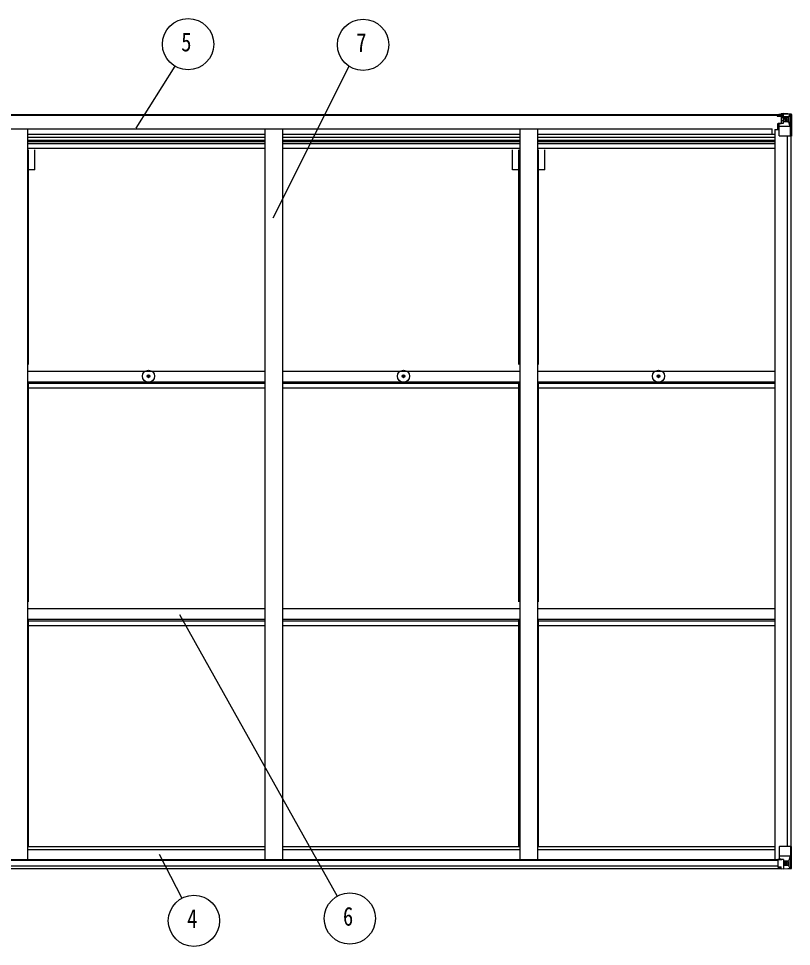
# Model space of a CAD drawing. Units: millimetres, scale not verified. Extents: x -8410 to 8410, y -5941 to 5943.
# Drawn here: x -1791 to 379, y -353 to 2254 of the extents above; entities that cross this region are included whole.
import ezdxf
from ezdxf.enums import TextEntityAlignment as Align

# ---------------------------------------------------------------- set-up
doc = ezdxf.new("R2010")
doc.units = ezdxf.units.MM
doc.header["$LTSCALE"] = 30
for name, color, linetype in [('0-5_YKK_13', 4, 'Continuous'), ('0-6_YKK_A1', 4, 'Continuous'), ('0-7_YKK_D', 6, 'Continuous')]:
    doc.layers.add(name, color=color, linetype=linetype)
doc.styles.add('ＭＳ ゴシック', font='')
doc.styles.get('ＭＳ ゴシック').set_extended_font_data('MS Gothic')

msp = doc.modelspace()

# ---------------------------------------------------------------- linework, layer by layer
at = {"layer": '0-5_YKK_13'}
for p, q in [((339.2, 1981.29), (339.2, 1982.22)), ((340.2, 1981.29), (339.2, 1981.29)), ((339.2, 1981.29), (339.2, 1979.72)), ((340.2, 1982.22), (340.2, 1981.29)), ((345.2, 1981.29), (340.2, 1981.29)), ((345.4, 1984.79), (343.71, 1984.36)), ((345.2, 1979.68), (345.2, 1981.29)), ((345.4, 1984.79), (345.7, 1984.79)), ((345.7, 1984.79), (345.7, 1984.36)), ((347.2, 1981.55), (355.2, 1981.55)), ((347.2, 1981.52), (355.2, 1981.52)), ((350.7, 1986.99), (357.2, 1986.59)), ((350.7, 1986.1), (350.7, 1986.99)), ((357.2, 1985.71), (350.7, 1986.1)), ((350.7, 1985.59), (350.7, 1986.1)), ((350.7, 1985.59), (350.7, 1985.18)), ((350.7, 1985.18), (355.7, 1985.09)), ((350.7, 1985.18), (350.7, 1984.36)), ((355.2, 1981.55), (355.2, 1979.6)), ((357.2, 1960.49), (357.2, 1986.59)), ((357.2, 1986.48), (369.2, 1985.69)), ((369.29, 1985.69), (377.21, 1985.21)), ((372.38, 1980.8), (375.12, 1984.47)), ((376.35, 1984.24), (376.35, 1984.18)), ((376.35, 1923.59), (376.35, 1984.18)), ((378.26, 1985.3), (378.26, 1985.3)), ((378.26, 1985.26), (378.26, 1985.3)), ((379.2, 1984.3), (379.2, 1984.26)), ((339.2, 1979.61), (339.2, 1979.72)), ((340.7, 1958.46), (341.7, 1958.47)), ((340.7, 1942.24), (340.7, 1958.46)), ((341.7, 1956.73), (340.7, 1956.74)), ((345.75, 1958.5), (341.7, 1958.47)), ((345.2, 1979.68), (355.2, 1979.6)), ((345.2, 1924.59), (345.2, 1957.69)), ((356.37, 1960.24), (346.02, 1958.58)), ((346.02, 1957.95), (356.37, 1959.6)), ((346.02, 1958.58), (346.02, 1957.95)), ((351.7, 1959.49), (351.7, 1979.46)), ((355.59, 1979.22), (351.7, 1979.22)), ((351.7, 1975.59), (355.7, 1975.59)), ((351.7, 1967.39), (355.7, 1967.39)), ((355.2, 1980.52), (355.7, 1980.52)), ((355.2, 1979.43), (355.2, 1979.6)), ((355.2, 1979.6), (355.2, 1979.6)), ((355.7, 1980.88), (357.2, 1980.88)), ((355.7, 1977.35), (357.2, 1977.35)), ((355.7, 1963.79), (357.2, 1963.79)), ((356.37, 1959.6), (356.37, 1960.24)), ((358.2, 1977.35), (357.2, 1977.35)), ((369.2, 1977.35), (357.2, 1977.35)), ((369.2, 1963.79), (357.2, 1963.79)), ((363.72, 1970.15), (363.72, 1969.19)), ((371.53, 1977.29), (369.2, 1977.35)), ((369.2, 1963.79), (371.53, 1963.82)), ((369.2, 1963.79), (369.2, 1963.79)), ((371.53, 1963.82), (371.53, 1977.29)), ((375.81, 1950.47), (371.67, 1962.56)), ((340.7, 1946.59), (345.2, 1946.59)), ((369.2, 1950.26), (345.2, 1950.26)), ((375.81, 1950.47), (369.2, 1950.26)), ((376.35, 1923.59), (346.2, 1923.59)), ((-1428.23, 1249.28), (-1427.12, 1249.3)), ((-1428.23, 1248.28), (-1427.12, 1248.26)), ((-1427.12, 1249.3), (-1426.6, 1249.4)), ((-1427.12, 1248.26), (-1426.6, 1248.16)), ((-1426.5, 1249.91), (-1426.6, 1249.4)), ((-1426.5, 1247.64), (-1426.6, 1248.16)), ((-1426.48, 1251.02), (-1426.5, 1249.91)), ((-1426.48, 1246.53), (-1426.5, 1247.64)), ((-1425.48, 1251.02), (-1425.46, 1249.91)), ((-1425.48, 1246.53), (-1425.46, 1247.64)), ((-1425.46, 1249.91), (-1425.36, 1249.4)), ((-1425.46, 1247.64), (-1425.36, 1248.16)), ((-1424.85, 1249.3), (-1425.36, 1249.4)), ((-1424.85, 1248.26), (-1425.36, 1248.16)), ((-1423.74, 1249.28), (-1424.85, 1249.3)), ((-1423.74, 1248.28), (-1424.85, 1248.26)), ((-712.23, 1249.28), (-711.12, 1249.3)), ((-712.23, 1248.28), (-711.12, 1248.26)), ((-711.12, 1249.3), (-710.6, 1249.4)), ((-711.12, 1248.26), (-710.6, 1248.16)), ((-710.5, 1249.91), (-710.6, 1249.4)), ((-710.5, 1247.64), (-710.6, 1248.16)), ((-710.48, 1251.02), (-710.5, 1249.91)), ((-710.48, 1246.53), (-710.5, 1247.64)), ((-709.48, 1251.02), (-709.46, 1249.91)), ((-709.48, 1246.53), (-709.46, 1247.64)), ((-709.46, 1249.91), (-709.36, 1249.4)), ((-709.46, 1247.64), (-709.36, 1248.16)), ((-708.85, 1249.3), (-709.36, 1249.4)), ((-708.85, 1248.26), (-709.36, 1248.16)), ((-707.74, 1249.28), (-708.85, 1249.3)), ((-707.74, 1248.28), (-708.85, 1248.26)), ((3.77, 1249.28), (4.88, 1249.3)), ((3.77, 1248.28), (4.88, 1248.26)), ((4.88, 1249.3), (5.4, 1249.4)), ((4.88, 1248.26), (5.4, 1248.16)), ((5.5, 1249.91), (5.4, 1249.4)), ((5.5, 1247.64), (5.4, 1248.16)), ((5.52, 1251.02), (5.5, 1249.91)), ((5.52, 1246.53), (5.5, 1247.64)), ((6.52, 1251.02), (6.54, 1249.91)), ((6.52, 1246.53), (6.54, 1247.64)), ((6.54, 1249.91), (6.64, 1249.4)), ((6.54, 1247.64), (6.64, 1248.16)), ((7.15, 1249.3), (6.64, 1249.4)), ((7.15, 1248.26), (6.64, 1248.16)), ((8.26, 1249.28), (7.15, 1249.3)), ((8.26, 1248.28), (7.15, 1248.26)), ((345.2, -73.39), (345.2, -106.48)), ((379.2, -72.39), (346.2, -72.39)), ((376.35, -72.39), (376.35, -132.97)), ((379.2, -133.1), (379.2, -72.39)), ((369.2, -99.05), (345.2, -99.05)), ((375.81, -99.27), (369.2, -99.05)), ((375.81, -99.27), (371.66, -111.35)), ((340.7, -109.54), (340.7, -129.7)), ((350.7, -108.6), (341.7, -108.63)), ((346.02, -106.74), (356.37, -108.4)), ((346.02, -107.38), (346.02, -106.74)), ((353.67, -108.6), (346.02, -107.38)), ((357.2, -108.6), (350.7, -108.6)), ((350.7, -135.78), (350.7, -129.84)), ((356.37, -108.4), (356.37, -108.6)), ((357.2, -108.6), (357.2, -135.39)), ((357.2, -112.59), (369.2, -112.59)), ((369.2, -126.14), (357.2, -126.14)), ((364.68, -118.95), (364.68, -117.99)), ((369.2, -112.59), (369.2, -112.59)), ((369.2, -112.59), (371.53, -112.62)), ((371.53, -126.09), (369.2, -126.15)), ((371.53, -112.62), (371.53, -126.09)), ((372.38, -129.6), (375.12, -133.26)), ((341.7, -130.41), (350.7, -130.47)), ((357.2, -135.27), (369.2, -134.49)), ((369.29, -134.48), (377.21, -134.01)), ((376.35, -133.04), (376.35, -132.97)), ((378.26, -134.05), (378.26, -134.1))]:
    msp.add_line(p, q, dxfattribs=at)
for points in [[(355.2, 1980.52), (347.2, 1980.52), (347.2, 1982.22)], [(350.7, 1985.59), (355.7, 1985.59), (355.7, 1960.13)], [(378.26, 1985.3), (369.2, 1985.86), (357.2, 1986.59)], [(379.2, 1984.26), (379.2, 1923.59), (376.35, 1923.59)], [(345.2, 1979.68), (345.2, 1979.67), (339.2, 1979.72)], [(340.2, 1979.56), (355.2, 1979.43), (355.2, 1979.43)], [(341.7, 1958.47), (341.7, 1956.73), (345.2, 1956.72)], [(362.76, 1972.07), (361.8, 1972.07), (361.8, 1971.11), (362.76, 1971.11)], [(364.68, 1973.03), (364.68, 1973.99), (363.72, 1973.99), (363.72, 1973.03)], [(363.72, 1969.19), (364.68, 1969.19), (364.68, 1970.15)], [(365.64, 1971.11), (366.6, 1971.11), (366.6, 1972.07), (365.64, 1972.07)], [(340.7, -129.7), (340.71, -129.8), (350.7, -129.84)], [(362.76, -119.91), (361.8, -119.91), (361.8, -120.87), (362.76, -120.87)], [(364.68, -117.99), (363.72, -117.99), (363.72, -118.95)], [(363.72, -121.83), (363.72, -122.79), (364.68, -122.79), (364.68, -121.83)], [(365.64, -120.87), (366.6, -120.87), (366.6, -119.91), (365.64, -119.91)], [(378.26, -134.1), (369.2, -134.65), (350.7, -135.78)]]:
    msp.add_lwpolyline(points, dxfattribs=at)
for centre, radius in [((364.2, 1971.59), 5.3), ((-1425.98, 1248.78), 17), ((-1425.98, 1248.78), 4), ((-709.98, 1248.78), 17), ((-709.98, 1248.78), 4), ((6.02, 1248.78), 17), ((6.02, 1248.78), 4), ((364.2, -120.39), 5.3)]:
    msp.add_circle(centre, radius, dxfattribs=at)
for centre, radius, start, end in [((355.2, 1982.05), 0.5, 270.00309, 0.00198), ((355.2, 1982.02), 0.5, 269.99891, 359.99891), ((375.07, 1984.3), 1.28, 357.54105, 48.82169), ((377.04, 1997.91), 12.7, 264.89689, 270.75534), ((378.2, 1984.3), 0.999, 0.04917, 86.5576), ((378.2, 1984.3), 1, 359.99921, 86.49983), ((378.2, 1984.26), 0.999, 0.04917, 86.5576), ((340.06, 1987.25), 7.69, 263.56574, 271.03001), ((346.13, 1957.65), 0.937, 96.73234, 177.67791), ((346.13, 1957.02), 0.937, 96.73234, 177.67791), ((355.2, 1979.1), 0.5, 359.95536, 89.47105), ((355.18, 1978.92), 0.513, 358.95293, 88.11972), ((356.26, 1961.17), 0.937, 276.73234, 357.67791), ((356.26, 1960.53), 0.937, 276.73234, 357.67791), ((362.76, 1973.03), 0.96, 270, 0), ((362.76, 1970.15), 0.96, 0, 90), ((365.64, 1973.03), 0.96, 180, 270), ((365.64, 1970.15), 0.96, 90, 180), ((346.2, 1924.59), 1, 180, 270), ((-1425.98, 1248.78), 2.3, 167.44414, 192.55586), ((-1425.98, 1248.78), 2.3, 77.44414, 102.55586), ((-1425.98, 1248.78), 2.3, 257.44414, 282.55586), ((-1425.98, 1248.78), 2.3, 347.44414, 12.55586), ((-709.98, 1248.78), 2.3, 167.44414, 192.55586), ((-709.98, 1248.78), 2.3, 77.44414, 102.55586), ((-709.98, 1248.78), 2.3, 257.44414, 282.55586), ((-709.98, 1248.78), 2.3, 347.44414, 12.55586), ((6.02, 1248.78), 2.3, 167.44414, 192.55586), ((6.02, 1248.78), 2.3, 77.44414, 102.55586), ((6.02, 1248.78), 2.3, 257.44414, 282.55586), ((6.02, 1248.78), 2.3, 347.44414, 12.55586), ((346.2, -73.39), 1, 90, 180), ((346.13, -105.81), 0.937, 182.32209, 263.26766), ((346.13, -106.45), 0.937, 182.32209, 263.26766), ((356.26, -109.33), 0.937, 50.93398, 83.26766), ((362.76, -118.95), 0.96, 270, 0), ((362.76, -121.83), 0.96, 0, 90), ((365.64, -118.95), 0.96, 180, 270), ((365.64, -121.83), 0.96, 90, 180), ((375.07, -133.09), 1.28, 311.17831, 2.45895), ((377.04, -146.71), 12.7, 89.24466, 95.10311), ((378.2, -133.06), 0.999, 273.4424, 359.95083), ((378.2, -133.09), 0.999, 273.4424, 359.95083), ((378.2, -133.1), 1, 273.50017, 0.00079)]:
    msp.add_arc(centre, radius, start, end, dxfattribs=at)
for centre, major_axis, ratio, start_param, end_param in [((376.07, 1982.28), (0.02, 3), 0.466854, 0.125683, 0.7596956), ((376.26, 1985.38), (-2, 0.12), 0.060933, 2.0712557, 3.1453404), ((177.26, 1997.61), (-201, 12.36), 0.060933, 3.1453404, 3.145839), ((450.95, 1977.35), (-81.75, 0), 0.061163, 6.2824128, 6.2831853), ((374.4, 1977.21), (-0.03, 5), 0.573921, 0.7672717, 1.551125), ((372.93, 1963.84), (0, 3), 0.468246, 1.5772882, 2.0127935), ((375.09, 1952.82), (-0.85, 2.32), 0.403757, 3.0087805, 3.9744392), ((375.09, -101.62), (-0.85, -2.32), 0.403757, 2.3087461, 3.2744049), ((341.7, -109.54), (-1, -0.021), 0.906239, 4.6936843, 6.2644806), ((341.7, -129.7), (-1, 0.012), 0.707053, 0.1587743, 1.5795216), ((450.95, -126.14), (-81.75, 0), 0.061163, 0, 0.0007725), ((372.93, -112.64), (0, -3), 0.468246, 4.2703918, 4.7058971), ((374.4, -126.01), (-0.03, -5), 0.573921, 4.7320603, 5.5159136), ((376.07, -131.08), (0.02, -3), 0.466854, 5.5234897, 6.1575023), ((376.26, -134.18), (-2, -0.12), 0.060933, 3.1378449, 4.2119296), ((177.26, -146.41), (-201, -12.36), 0.060933, 3.1373463, 3.1378449)]:
    msp.add_ellipse(centre, major_axis=major_axis, ratio=ratio, start_param=start_param, end_param=end_param, dxfattribs=at)
at = {"layer": '0-6_YKK_A1'}
for p, q in [((-2505.3, 1984.36), (355.7, 1984.36)), ((-2505.3, 1982.22), (355.7, 1982.22)), ((-2474.3, 1944.08), (324.7, 1944.08)), ((-1765.8, 1944.06), (-1765.8, -108.41)), ((-1099.8, 1944.06), (-1099.8, -108.41)), ((-1049.8, 1944.06), (-1049.8, -108.41)), ((-383.8, 1944.06), (-383.8, -108.41)), ((-333.8, 1944.06), (-333.8, -108.41)), ((324.7, 1928.56), (324.7, 1944.08)), ((332.2, 1942.24), (332.2, -108.41)), ((332.2, 1942.24), (345.2, 1942.24)), ((-1765.8, 1928.56), (-1099.8, 1928.56)), ((-1765.8, 1920.17), (-1099.8, 1920.17)), ((-1765.8, 1911.97), (-1099.8, 1911.97)), ((-1765.8, 1908.04), (-1099.8, 1908.04)), ((-1765.8, 1902.96), (-1099.8, 1902.96)), ((-1049.8, 1928.56), (-383.8, 1928.56)), ((-1049.8, 1920.17), (-383.8, 1920.17)), ((-1049.8, 1911.97), (-383.8, 1911.97)), ((-1049.8, 1908.04), (-383.8, 1908.04)), ((-1049.8, 1902.96), (-383.8, 1902.96)), ((-333.8, 1928.56), (332.2, 1928.56)), ((-333.8, 1920.17), (332.2, 1920.17)), ((-333.8, 1911.97), (332.2, 1911.97)), ((-333.8, 1908.04), (332.2, 1908.04)), ((-333.8, 1902.96), (332.2, 1902.96)), ((367.5, 1923.59), (367.5, -73.41)), ((377.2, 1923.59), (377.2, -73.41)), ((-1765.8, 1889.95), (-1099.8, 1889.95)), ((-1763.31, 1282.07), (-1763.31, 1884.63)), ((-1745.6, 1828.36), (-1745.6, 1884.63)), ((-1049.8, 1889.95), (-383.8, 1889.95)), ((-404, 1828.36), (-404, 1884.63)), ((-386.31, 1282.07), (-386.31, 1884.63)), ((-333.8, 1889.95), (332.2, 1889.95)), ((-331.31, 1282.07), (-331.31, 1884.63)), ((-313.6, 1828.36), (-313.6, 1884.63)), ((-1745.6, 1828.36), (-1763.31, 1828.36)), ((-386.31, 1828.36), (-404, 1828.36)), ((-313.6, 1828.36), (-331.31, 1828.36)), ((-1765.77, 1263.3), (-1099.8, 1263.3)), ((-1049.77, 1263.3), (-383.8, 1263.3)), ((-333.77, 1263.3), (332.2, 1263.3)), ((-1765.77, 1233.56), (-1099.8, 1233.56)), ((-1765.77, 1229.01), (-1099.8, 1229.01)), ((-1763.31, 614.61), (-1763.31, 1230.44)), ((-1049.77, 1233.56), (-383.8, 1233.56)), ((-1049.77, 1229.01), (-383.8, 1229.01)), ((-386.31, 614.61), (-386.31, 1230.44)), ((-333.77, 1233.56), (332.2, 1233.56)), ((-333.77, 1229.01), (332.2, 1229.01)), ((-331.31, 614.61), (-331.31, 1230.44)), ((-1765.77, 1216), (-1099.8, 1216)), ((-1049.77, 1216), (-383.8, 1216)), ((-333.77, 1216), (332.2, 1216)), ((-1765.77, 596.31), (-1099.8, 596.31)), ((-1049.77, 596.31), (-383.8, 596.31)), ((-333.77, 596.31), (332.2, 596.31)), ((-1765.77, 566.57), (-1099.8, 566.57)), ((-1765.77, 562.02), (-1099.8, 562.02)), ((-1765.77, 549.01), (-1099.8, 549.01)), ((-1763.31, -72.24), (-1763.31, 567.42)), ((-1049.77, 566.57), (-383.8, 566.57)), ((-1049.77, 562.02), (-383.8, 562.02)), ((-1049.77, 549.01), (-383.8, 549.01)), ((-386.31, -72.24), (-386.31, 567.42)), ((-333.77, 566.57), (332.2, 566.57)), ((-333.77, 562.02), (332.2, 562.02)), ((-333.77, 549.01), (332.2, 549.01)), ((-331.31, -72.24), (-331.31, 567.42)), ((-1765.8, -72.24), (-1099.8, -72.24)), ((-1049.8, -72.24), (-383.8, -72.24)), ((-333.8, -72.24), (332.2, -72.24)), ((-1765.8, -80.58), (-1099.8, -80.58)), ((-1049.8, -80.58), (-383.8, -80.58)), ((-333.8, -80.58), (332.2, -80.58)), ((-2502.07, -108.41), (352.46, -108.41)), ((-2490.3, -110.67), (340.7, -110.67)), ((-2490.3, -126.28), (340.7, -126.28)), ((-2500.3, -134.18), (350.7, -134.18))]:
    msp.add_line(p, q, dxfattribs=at)
at = {"layer": '0-7_YKK_D'}
for p, q in [((-1460.59, 1945.61), (-1351.39, 2119.67)), ((-1075.64, 1693.93), (-862.69, 2119.59)), ((-1338.53, 579.71), (-896.65, -212.18)), ((-1396.25, -93.83), (-1332.15, -217.52))]:
    msp.add_line(p, q, dxfattribs=at)
for centre in [(-1314.86, 2181.71), (-823.4, 2179.93), (-860.69, -274.56), (-1298.33, -281.07)]:
    msp.add_circle(centre, 72, dxfattribs=at)

# ---------------------------------------------------------------- texts
at = {"layer": '0-7_YKK_D', "style": 'ＭＳ ゴシック', "width": 0.8}
for s, p in [('5', (-1334.06, 2145.71)), ('7', (-842.6, 2143.93)), ('4', (-1317.53, -317.07)), ('6', (-879.89, -310.56))]:
    msp.add_text(s, height=52.79, dxfattribs=at).set_placement(p, align=Align.BOTTOM_LEFT)

doc.saveas('drawing.dxf')
